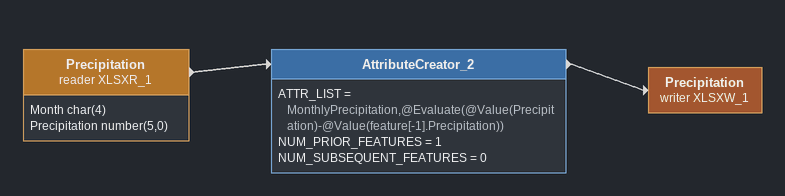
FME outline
Precipitation (reader XLSXR_1)
    attributes: Month char(4), Precipitation number(5,0)
    -> AttributeCreator_2
AttributeCreator_2
    ATTR_LIST = MonthlyPrecipitation,@Evaluate(@Value(Precipitation)-@Value(feature[-1].Precipitation))
    NUM_PRIOR_FEATURES = 1
    NUM_SUBSEQUENT_FEATURES = 0
    -> Precipitation (writer XLSXW_1)
Precipitation (writer XLSXW_1)
